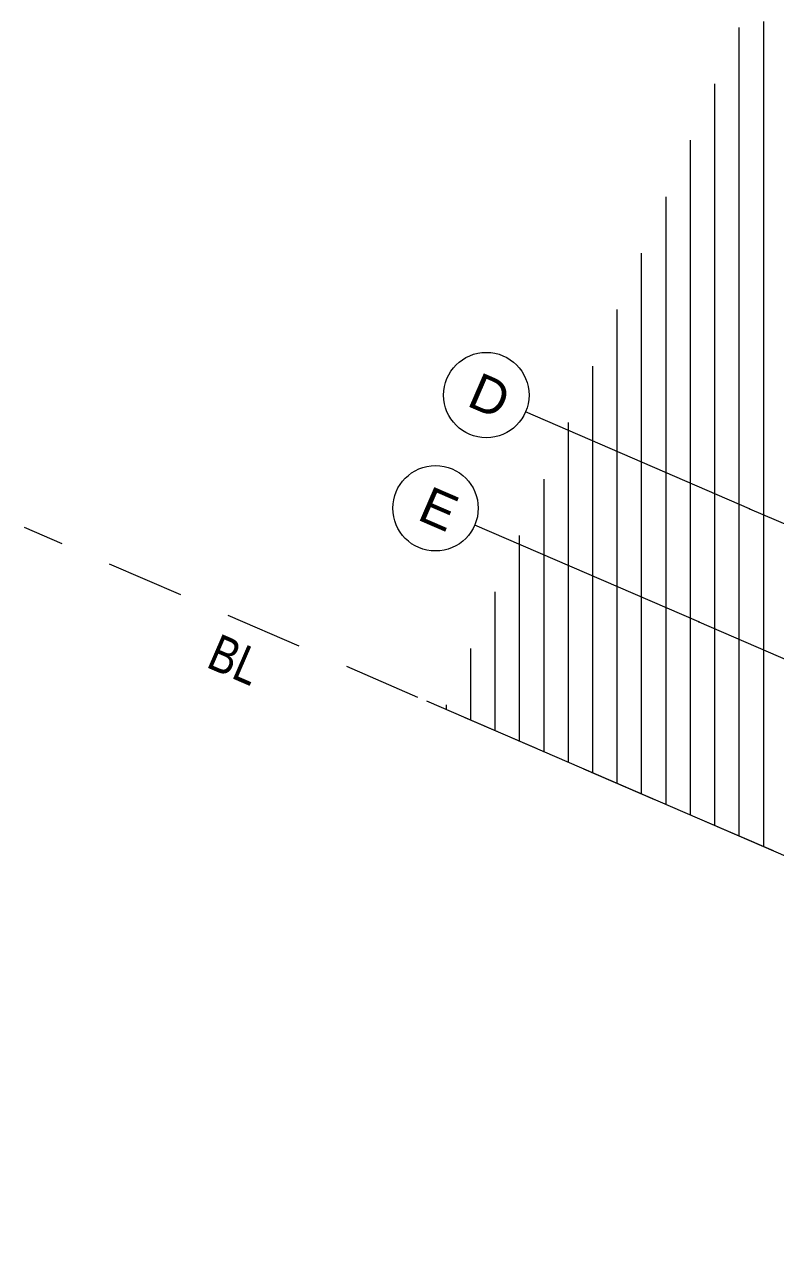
# Model space of a CAD drawing. Header units: millimetres. Extents: x 12535370 to 12566104, y 356204400 to 356234587.
# Drawn here: x 12535370 to 12538448, y 356212161 to 356217172 of the extents above; entities that cross this region are included whole.
import ezdxf
from ezdxf.enums import TextEntityAlignment as Align

# ---------------------------------------------------------------- set-up
doc = ezdxf.new("R2010")
doc.units = ezdxf.units.MM
doc.header["$MEASUREMENT"] = 0
doc.linetypes.add('Dashed Long', pattern=[529.166651, 317.499995, -211.666656])
doc.linetypes.add('Dot & Dashed', pattern=[6702.78, 3527.78, -1763.89, 0, -1411.11])
for name, color, linetype, lineweight in [('New_255 Plangrafiken_Pen_No__1', 7, 'Continuous', 13), ('New_255 Plangrafiken_Pen_No__39', 8, 'Continuous', 13), ('New_290 Raster _ Achsen_Pen_No__1', 7, 'Continuous', 13), ('New_290 Raster _ Achsen_Pen_No__108', 7, 'Continuous', 13), ('New_Baulinie_Pen_No__21', 1, 'Continuous', 13)]:
    doc.layers.add(name, color=color, linetype=linetype, lineweight=lineweight)
doc.layers.add('New_290 Raster _ Achsen', color=7, linetype='Continuous')
doc.styles.add('GENERATED_STYLE_1', font='arial.ttf')
doc.styles.add('GENERATED_STYLE_2', font='arial.ttf', dxfattribs={"width": 0.8})

# ---------------------------------------------------------------- blocks, each defined once
blk = doc.blocks.new('*X31', base_point=(12240439.2, 356160438.4))
at = {"layer": 'New_255 Plangrafiken_Pen_No__39', "color": 8, "linetype": 'Continuous', "lineweight": 13}
for p, q in [((12538298.2, 356217159.8), (12538298.2, 356216933.6)), ((12538298.2, 356217159.8), (12538298.2, 356216933.6)), ((12538398.2, 356217183.6), (12538398.2, 356216933.6)), ((12538398.2, 356217183.6), (12538398.2, 356216933.6)), ((12538198.2, 356216928.3), (12538198.2, 356216683.6)), ((12538198.2, 356216928.3), (12538198.2, 356216683.6)), ((12538298.2, 356216933.6), (12538298.2, 356216683.6)), ((12538298.2, 356216933.6), (12538298.2, 356216683.6)), ((12538398.2, 356216933.6), (12538398.2, 356216683.6)), ((12538398.2, 356216933.6), (12538398.2, 356216683.6)), ((12538098.2, 356216696.8), (12538098.2, 356216683.6)), ((12538098.2, 356216696.8), (12538098.2, 356216683.6)), ((12538098.2, 356216683.6), (12538098.2, 356216433.6)), ((12538098.2, 356216683.6), (12538098.2, 356216433.6)), ((12538198.2, 356216683.6), (12538198.2, 356216433.6)), ((12538198.2, 356216683.6), (12538198.2, 356216433.6)), ((12538298.2, 356216683.6), (12538298.2, 356216433.6)), ((12538298.2, 356216683.6), (12538298.2, 356216433.6)), ((12538398.2, 356216683.6), (12538398.2, 356216433.6)), ((12538398.2, 356216683.6), (12538398.2, 356216433.6)), ((12537998.2, 356216465.3), (12537998.2, 356216433.6)), ((12537998.2, 356216465.3), (12537998.2, 356216433.6)), ((12537998.2, 356216433.6), (12537998.2, 356216183.6)), ((12537998.2, 356216433.6), (12537998.2, 356216183.6)), ((12538098.2, 356216433.6), (12538098.2, 356216183.6)), ((12538098.2, 356216433.6), (12538098.2, 356216183.6)), ((12538198.2, 356216433.6), (12538198.2, 356216183.6)), ((12538198.2, 356216433.6), (12538198.2, 356216183.6)), ((12538298.2, 356216433.6), (12538298.2, 356216183.6)), ((12538298.2, 356216433.6), (12538298.2, 356216183.6)), ((12538398.2, 356216433.6), (12538398.2, 356216183.6)), ((12538398.2, 356216433.6), (12538398.2, 356216183.6)), ((12537898.2, 356216233.8), (12537898.2, 356216183.6)), ((12537898.2, 356216233.8), (12537898.2, 356216183.6)), ((12537898.2, 356216183.6), (12537898.2, 356215933.6)), ((12537898.2, 356216183.6), (12537898.2, 356215933.6)), ((12537998.2, 356216183.6), (12537998.2, 356215933.6)), ((12537998.2, 356216183.6), (12537998.2, 356215933.6)), ((12538098.2, 356216183.6), (12538098.2, 356215933.6)), ((12538098.2, 356216183.6), (12538098.2, 356215933.6)), ((12538198.2, 356216183.6), (12538198.2, 356215933.6)), ((12538198.2, 356216183.6), (12538198.2, 356215933.6)), ((12538298.2, 356216183.6), (12538298.2, 356215933.6)), ((12538298.2, 356216183.6), (12538298.2, 356215933.6)), ((12538398.2, 356216183.6), (12538398.2, 356215933.6)), ((12538398.2, 356216183.6), (12538398.2, 356215933.6)), ((12537798.2, 356216002.3), (12537798.2, 356215933.6)), ((12537798.2, 356216002.3), (12537798.2, 356215933.6)), ((12537798.2, 356215933.6), (12537798.2, 356215683.6)), ((12537798.2, 356215933.6), (12537798.2, 356215683.6)), ((12537898.2, 356215933.6), (12537898.2, 356215683.6)), ((12537898.2, 356215933.6), (12537898.2, 356215683.6)), ((12537998.2, 356215933.6), (12537998.2, 356215683.6)), ((12537998.2, 356215933.6), (12537998.2, 356215683.6)), ((12538098.2, 356215933.6), (12538098.2, 356215683.6)), ((12538098.2, 356215933.6), (12538098.2, 356215683.6)), ((12538198.2, 356215933.6), (12538198.2, 356215683.6)), ((12538198.2, 356215933.6), (12538198.2, 356215683.6)), ((12538298.2, 356215933.6), (12538298.2, 356215683.6)), ((12538298.2, 356215933.6), (12538298.2, 356215683.6)), ((12538398.2, 356215933.6), (12538398.2, 356215683.6)), ((12538398.2, 356215933.6), (12538398.2, 356215683.6)), ((12537698.2, 356215770.8), (12537698.2, 356215683.6)), ((12537698.2, 356215770.8), (12537698.2, 356215683.6)), ((12537698.2, 356215683.6), (12537698.2, 356215433.6)), ((12537698.2, 356215683.6), (12537698.2, 356215433.6)), ((12537798.2, 356215683.6), (12537798.2, 356215433.6)), ((12537798.2, 356215683.6), (12537798.2, 356215433.6)), ((12537898.2, 356215683.6), (12537898.2, 356215433.6)), ((12537898.2, 356215683.6), (12537898.2, 356215433.6)), ((12537998.2, 356215683.6), (12537998.2, 356215433.6)), ((12537998.2, 356215683.6), (12537998.2, 356215433.6)), ((12538098.2, 356215683.6), (12538098.2, 356215433.6)), ((12538098.2, 356215683.6), (12538098.2, 356215433.6)), ((12538198.2, 356215683.6), (12538198.2, 356215433.6)), ((12538198.2, 356215683.6), (12538198.2, 356215433.6)), ((12538298.2, 356215683.6), (12538298.2, 356215433.6)), ((12538298.2, 356215683.6), (12538298.2, 356215433.6)), ((12538398.2, 356215683.6), (12538398.2, 356215433.6)), ((12538398.2, 356215683.6), (12538398.2, 356215433.6)), ((12537598.2, 356215539.3), (12537598.2, 356215433.6)), ((12537598.2, 356215539.3), (12537598.2, 356215433.6)), ((12537598.2, 356215433.6), (12537598.2, 356215183.6)), ((12537598.2, 356215433.6), (12537598.2, 356215183.6)), ((12537698.2, 356215433.6), (12537698.2, 356215183.6)), ((12537698.2, 356215433.6), (12537698.2, 356215183.6)), ((12537798.2, 356215433.6), (12537798.2, 356215183.6)), ((12537798.2, 356215433.6), (12537798.2, 356215183.6)), ((12537898.2, 356215433.6), (12537898.2, 356215183.6)), ((12537898.2, 356215433.6), (12537898.2, 356215183.6)), ((12537998.2, 356215433.6), (12537998.2, 356215183.6)), ((12537998.2, 356215433.6), (12537998.2, 356215183.6)), ((12538098.2, 356215433.6), (12538098.2, 356215183.6)), ((12538098.2, 356215433.6), (12538098.2, 356215183.6)), ((12538198.2, 356215433.6), (12538198.2, 356215183.6)), ((12538198.2, 356215433.6), (12538198.2, 356215183.6)), ((12538298.2, 356215433.6), (12538298.2, 356215183.6)), ((12538298.2, 356215433.6), (12538298.2, 356215183.6)), ((12538398.2, 356215433.6), (12538398.2, 356215183.6)), ((12538398.2, 356215433.6), (12538398.2, 356215183.6)), ((12537498.2, 356215307.9), (12537498.2, 356215183.6)), ((12537498.2, 356215307.9), (12537498.2, 356215183.6)), ((12537498.2, 356215183.6), (12537498.2, 356214933.6)), ((12537498.2, 356215183.6), (12537498.2, 356214933.6)), ((12537598.2, 356215183.6), (12537598.2, 356214933.6)), ((12537598.2, 356215183.6), (12537598.2, 356214933.6)), ((12537698.2, 356215183.6), (12537698.2, 356214933.6)), ((12537698.2, 356215183.6), (12537698.2, 356214933.6)), ((12537798.2, 356215183.6), (12537798.2, 356214933.6)), ((12537798.2, 356215183.6), (12537798.2, 356214933.6)), ((12537898.2, 356215183.6), (12537898.2, 356214933.6)), ((12537898.2, 356215183.6), (12537898.2, 356214933.6)), ((12537998.2, 356215183.6), (12537998.2, 356214933.6)), ((12537998.2, 356215183.6), (12537998.2, 356214933.6)), ((12538098.2, 356215183.6), (12538098.2, 356214933.6)), ((12538098.2, 356215183.6), (12538098.2, 356214933.6)), ((12538198.2, 356215183.6), (12538198.2, 356214933.6)), ((12538198.2, 356215183.6), (12538198.2, 356214933.6)), ((12538298.2, 356215183.6), (12538298.2, 356214933.6)), ((12538298.2, 356215183.6), (12538298.2, 356214933.6)), ((12538398.2, 356215183.6), (12538398.2, 356214933.6)), ((12538398.2, 356215183.6), (12538398.2, 356214933.6)), ((12537398.2, 356215076.4), (12537398.2, 356214933.6)), ((12537398.2, 356215076.4), (12537398.2, 356214933.6)), ((12537398.2, 356214933.6), (12537398.2, 356214683.6)), ((12537398.2, 356214933.6), (12537398.2, 356214683.6)), ((12537498.2, 356214933.6), (12537498.2, 356214683.6)), ((12537498.2, 356214933.6), (12537498.2, 356214683.6)), ((12537598.2, 356214933.6), (12537598.2, 356214683.6)), ((12537598.2, 356214933.6), (12537598.2, 356214683.6)), ((12537698.2, 356214933.6), (12537698.2, 356214683.6)), ((12537698.2, 356214933.6), (12537698.2, 356214683.6)), ((12537798.2, 356214933.6), (12537798.2, 356214683.6)), ((12537798.2, 356214933.6), (12537798.2, 356214683.6)), ((12537898.2, 356214933.6), (12537898.2, 356214683.6)), ((12537898.2, 356214933.6), (12537898.2, 356214683.6)), ((12537998.2, 356214933.6), (12537998.2, 356214683.6)), ((12537998.2, 356214933.6), (12537998.2, 356214683.6)), ((12538098.2, 356214933.6), (12538098.2, 356214683.6)), ((12538098.2, 356214933.6), (12538098.2, 356214683.6)), ((12538198.2, 356214933.6), (12538198.2, 356214683.6)), ((12538198.2, 356214933.6), (12538198.2, 356214683.6)), ((12538298.2, 356214933.6), (12538298.2, 356214683.6)), ((12538298.2, 356214933.6), (12538298.2, 356214683.6)), ((12538398.2, 356214933.6), (12538398.2, 356214683.6)), ((12538398.2, 356214933.6), (12538398.2, 356214683.6)), ((12537298.2, 356214844.9), (12537298.2, 356214683.6)), ((12537298.2, 356214844.9), (12537298.2, 356214683.6)), ((12537298.2, 356214683.6), (12537298.2, 356214433.6)), ((12537298.2, 356214683.6), (12537298.2, 356214433.6)), ((12537398.2, 356214683.6), (12537398.2, 356214433.6)), ((12537398.2, 356214683.6), (12537398.2, 356214433.6)), ((12537498.2, 356214683.6), (12537498.2, 356214433.6)), ((12537498.2, 356214683.6), (12537498.2, 356214433.6)), ((12537598.2, 356214683.6), (12537598.2, 356214433.6)), ((12537598.2, 356214683.6), (12537598.2, 356214433.6)), ((12537698.2, 356214683.6), (12537698.2, 356214433.6)), ((12537698.2, 356214683.6), (12537698.2, 356214433.6)), ((12537798.2, 356214683.6), (12537798.2, 356214433.6)), ((12537798.2, 356214683.6), (12537798.2, 356214433.6)), ((12537898.2, 356214683.6), (12537898.2, 356214433.6)), ((12537898.2, 356214683.6), (12537898.2, 356214433.6)), ((12537998.2, 356214683.6), (12537998.2, 356214433.6)), ((12537998.2, 356214683.6), (12537998.2, 356214433.6)), ((12538098.2, 356214683.6), (12538098.2, 356214433.6)), ((12538098.2, 356214683.6), (12538098.2, 356214433.6)), ((12538198.2, 356214683.6), (12538198.2, 356214433.6)), ((12538198.2, 356214683.6), (12538198.2, 356214433.6)), ((12538298.2, 356214683.6), (12538298.2, 356214433.6)), ((12538298.2, 356214683.6), (12538298.2, 356214433.6)), ((12538398.2, 356214683.6), (12538398.2, 356214433.6)), ((12538398.2, 356214683.6), (12538398.2, 356214433.6)), ((12537198.2, 356214613.4), (12537198.2, 356214433.6)), ((12537198.2, 356214613.4), (12537198.2, 356214433.6)), ((12537198.2, 356214433.6), (12537198.2, 356214317.8)), ((12537198.2, 356214433.6), (12537198.2, 356214317.8)), ((12537298.2, 356214433.6), (12537298.2, 356214274.7)), ((12537298.2, 356214433.6), (12537298.2, 356214274.7)), ((12537398.2, 356214433.6), (12537398.2, 356214231.5)), ((12537398.2, 356214433.6), (12537398.2, 356214231.5)), ((12537498.2, 356214433.6), (12537498.2, 356214188.4)), ((12537498.2, 356214433.6), (12537498.2, 356214188.4)), ((12537598.2, 356214433.6), (12537598.2, 356214183.6)), ((12537598.2, 356214433.6), (12537598.2, 356214183.6)), ((12537698.2, 356214433.6), (12537698.2, 356214183.6)), ((12537698.2, 356214433.6), (12537698.2, 356214183.6)), ((12537798.2, 356214433.6), (12537798.2, 356214183.6)), ((12537798.2, 356214433.6), (12537798.2, 356214183.6)), ((12537898.2, 356214433.6), (12537898.2, 356214183.6)), ((12537898.2, 356214433.6), (12537898.2, 356214183.6)), ((12537998.2, 356214433.6), (12537998.2, 356214183.6)), ((12537998.2, 356214433.6), (12537998.2, 356214183.6)), ((12538098.2, 356214433.6), (12538098.2, 356214183.6)), ((12538098.2, 356214433.6), (12538098.2, 356214183.6)), ((12538198.2, 356214433.6), (12538198.2, 356214183.6)), ((12538198.2, 356214433.6), (12538198.2, 356214183.6)), ((12538298.2, 356214433.6), (12538298.2, 356214183.6)), ((12538298.2, 356214433.6), (12538298.2, 356214183.6)), ((12538398.2, 356214433.6), (12538398.2, 356214183.6)), ((12538398.2, 356214433.6), (12538398.2, 356214183.6)), ((12537098.2, 356214381.9), (12537098.2, 356214360.9)), ((12537098.2, 356214381.9), (12537098.2, 356214360.9)), ((12537598.2, 356214183.6), (12537598.2, 356214145.3)), ((12537598.2, 356214183.6), (12537598.2, 356214145.3)), ((12537698.2, 356214183.6), (12537698.2, 356214102.2)), ((12537698.2, 356214183.6), (12537698.2, 356214102.2)), ((12537798.2, 356214183.6), (12537798.2, 356214059)), ((12537798.2, 356214183.6), (12537798.2, 356214059)), ((12537898.2, 356214183.6), (12537898.2, 356214015.9)), ((12537898.2, 356214183.6), (12537898.2, 356214015.9)), ((12537998.2, 356214183.6), (12537998.2, 356213972.8)), ((12537998.2, 356214183.6), (12537998.2, 356213972.8)), ((12538098.2, 356214183.6), (12538098.2, 356213933.6)), ((12538098.2, 356214183.6), (12538098.2, 356213933.6)), ((12538198.2, 356214183.6), (12538198.2, 356213933.6)), ((12538198.2, 356214183.6), (12538198.2, 356213933.6)), ((12538298.2, 356214183.6), (12538298.2, 356213933.6)), ((12538298.2, 356214183.6), (12538298.2, 356213933.6)), ((12538398.2, 356214183.6), (12538398.2, 356213933.6)), ((12538398.2, 356214183.6), (12538398.2, 356213933.6)), ((12538098.2, 356213933.6), (12538098.2, 356213929.7)), ((12538098.2, 356213933.6), (12538098.2, 356213929.7)), ((12538198.2, 356213933.6), (12538198.2, 356213886.6)), ((12538198.2, 356213933.6), (12538198.2, 356213886.6)), ((12538298.2, 356213933.6), (12538298.2, 356213843.4)), ((12538298.2, 356213933.6), (12538298.2, 356213843.4)), ((12538398.2, 356213933.6), (12538398.2, 356213800.3)), ((12538398.2, 356213933.6), (12538398.2, 356213800.3))]:
    blk.add_line(p, q, dxfattribs=at)
blk = doc.blocks.new('Fill_3', base_point=(12240439.2, 356160438.4))
at = {"layer": 'New_255 Plangrafiken_Pen_No__39', "color": 8, "linetype": 'Continuous', "lineweight": 13}
blk.add_blockref('*X31', (12240439.2, 356160438.4), dxfattribs=at)
blk = doc.blocks.new('Standard grid marker[43]', base_point=(12537215.3, 356215118.3))
at = {"layer": 'New_290 Raster _ Achsen_Pen_No__1', "color": 7, "linetype": 'Continuous', "lineweight": 13}
blk.add_circle((12537054.7, 356215187.7), 175, dxfattribs=at)
at = {"layer": 'New_290 Raster _ Achsen_Pen_No__108', "color": 7, "linetype": 'Dot & Dashed', "lineweight": 13}
for q in [(12537215.3, 356215118.3), (12559136.8, 356205648.6)]:
    blk.add_line((12538133.3, 356214721.8), q, dxfattribs=at)
blk.add_point((12538133.3, 356214721.8), dxfattribs=at)
blk.add_point((12538133.3, 356214721.8), dxfattribs=at)
at = {"layer": 'New_290 Raster _ Achsen_Pen_No__108', "color": 7, "lineweight": 13, "style": 'GENERATED_STYLE_1'}
for tag, p in [('AC_MarkerText_1_0', (12537098, 356215253.8)), ('AC_MarkerText_1_1', (12560258.8, 356205248.7))]:
    blk.add_attdef(tag, text='', height=150, rotation=336.6365, dxfattribs=at).set_placement(p, align=Align.TOP_CENTER)
blk = doc.blocks.new('Standard grid marker[51]', base_point=(12537423.5, 356215582.6))
at = {"layer": 'New_290 Raster _ Achsen_Pen_No__1', "color": 7, "linetype": 'Continuous', "lineweight": 13}
blk.add_circle((12537262.9, 356215652), 175, dxfattribs=at)
at = {"layer": 'New_290 Raster _ Achsen_Pen_No__108', "color": 7, "linetype": 'Dot & Dashed', "lineweight": 13}
for q in [(12537423.5, 356215582.6), (12559338.5, 356206115.7)]:
    blk.add_line((12538341.5, 356215186.1), q, dxfattribs=at)
blk.add_point((12538341.5, 356215186.1), dxfattribs=at)
blk.add_point((12538341.5, 356215186.1), dxfattribs=at)
at = {"layer": 'New_290 Raster _ Achsen_Pen_No__108', "color": 7, "lineweight": 13, "style": 'GENERATED_STYLE_1'}
for tag, p in [('AC_MarkerText_1_0', (12537306.2, 356215718.1)), ('AC_MarkerText_1_1', (12560460.5, 356205715.8))]:
    blk.add_attdef(tag, text='', height=150, rotation=336.6365, dxfattribs=at).set_placement(p, align=Align.TOP_CENTER)

msp = doc.modelspace()

# ---------------------------------------------------------------- linework, layer by layer
at = {"layer": 'New_255 Plangrafiken_Pen_No__1', "color": 7, "linetype": 'Continuous', "lineweight": 13}
msp.add_lwpolyline([(12538925.233, 356213573.04), (12537019.507, 356214396.282)], dxfattribs=at)
at = {"layer": 'New_Baulinie_Pen_No__21', "color": 1, "linetype": 'Dashed Long', "lineweight": 13}
msp.add_lwpolyline([(12561293.194, 356204400.288), (12539105.263, 356213984.694), (12538925.233, 356213573.04), (12535370.219, 356215109.158)], dxfattribs=at)
msp.add_lwpolyline([(12561293.194, 356204400.288), (12539105.263, 356213984.694), (12538925.233, 356213573.04), (12535370.219, 356215109.158)], dxfattribs=at)

# ---------------------------------------------------------------- block references
at = {"layer": 'New_255 Plangrafiken_Pen_No__39', "color": 8, "linetype": 'Continuous', "lineweight": 13}
msp.add_blockref('Fill_3', (12240439.157, 356160438.356), dxfattribs=at)
at = {"layer": 'New_290 Raster _ Achsen', "color": 7, "linetype": 'Continuous', "lineweight": 13}
ref = msp.add_blockref('Standard grid marker[51]', (12537423.532, 356215582.626), dxfattribs=at)
ref.add_attrib('AC_MarkerText_1', 'D', dxfattribs={"layer": 'New_290 Raster _ Achsen_Pen_No__108', "color": 7, "lineweight": 13, "height": 150, "rotation": 336.636458, "style": 'GENERATED_STYLE_1'}).set_placement((12537306.22, 356215718.065), align=Align.TOP_CENTER)
ref = msp.add_blockref('Standard grid marker[43]', (12537215.32, 356215118.348), dxfattribs=at)
ref.add_attrib('AC_MarkerText_1', 'E', dxfattribs={"layer": 'New_290 Raster _ Achsen_Pen_No__108', "color": 7, "lineweight": 13, "height": 150, "rotation": 336.636458, "style": 'GENERATED_STYLE_1'}).set_placement((12537098.007, 356215253.786), align=Align.TOP_CENTER)

# ---------------------------------------------------------------- texts
at = {"layer": 'New_Baulinie_Pen_No__21', "color": 1, "linetype": 'Continuous', "lineweight": 13, "insert": (12536109.972, 356214538.701), "char_height": 150, "attachment_point": 7, "rotation": 336.636458, "style": 'GENERATED_STYLE_2'}
msp.add_mtext('\\A1;{\\pql;\\fArial|b0|i0|c0|p0;\\W0.800000;BL}', dxfattribs=at)
msp.add_mtext('\\A1;{\\pql;\\fArial|b0|i0|c0|p0;\\W0.800000;BL}', dxfattribs=at)

doc.saveas('drawing.dxf')
